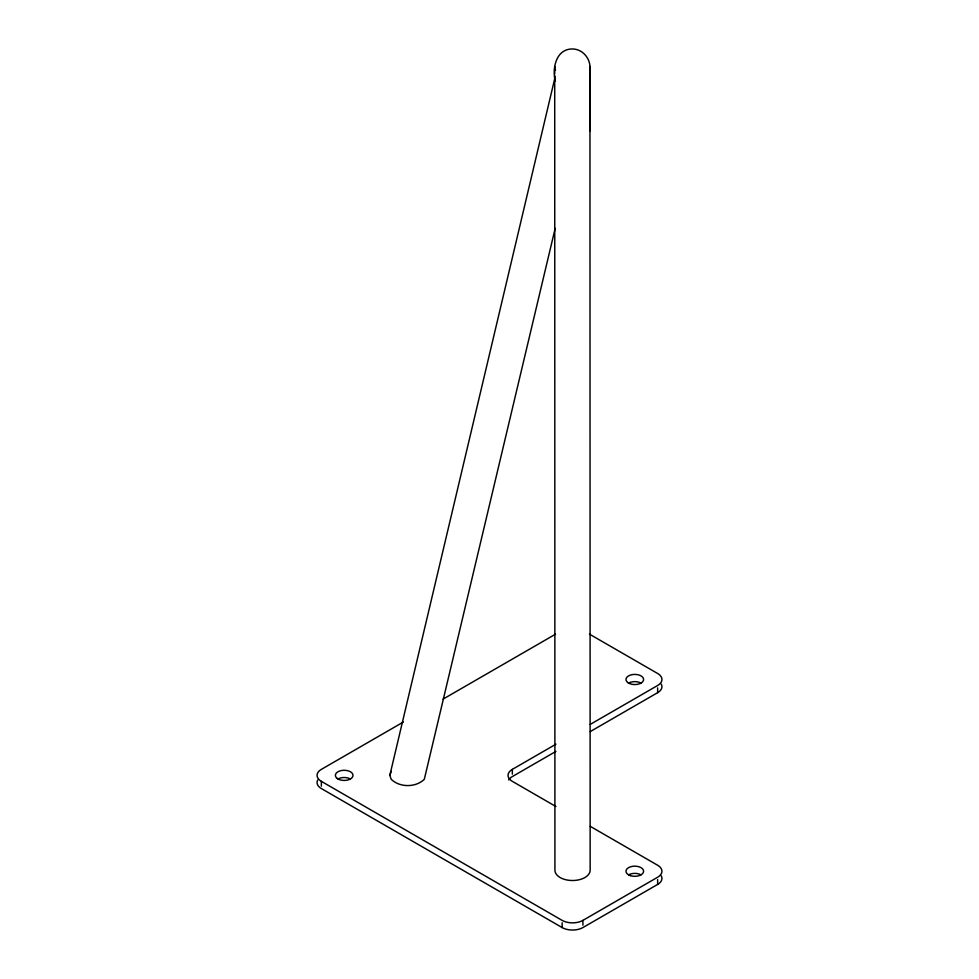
<?xml version="1.0" encoding="UTF-8"?>
<svg xmlns="http://www.w3.org/2000/svg" width="979" height="979" viewBox="0 0 979 979"><rect width="100%" height="100%" fill="white"/><g stroke="black" fill="none" stroke-linecap="round" stroke-linejoin="round"><path stroke-width="1.47" d="M554.714 78.687C552.658 66.168 556.867 49.048 572.336 48.95C582.921 49.011 590.937 58.985 589.945 69.24L590.153 870.27A17.83 10.292 0 0 1 585.014 877.49A17.524 10.12 0 0 1 560.049 877.502A17.83 10.292 0 0 1 554.922 870.27L554.714 78.687L389.826 775.368L391.208 779.296C399.811 787.667 415.708 787.667 424.311 779.296L555.179 228.34M589.945 66.511L589.945 130.868M389.826 775.368L391.208 771.44M403.385 722.012L321.357 769.372A14.673 8.468 0 0 0 321.357 781.352L321.357 786.149M443.083 699.104L555.534 634.172M512.335 774.169L512.335 769.372L555.925 744.199M590.276 724.374L657.643 685.484A14.673 8.468 0 0 0 657.643 673.491L589.468 634.135M555.925 751.395L512.335 776.567A14.673 8.468 0 0 0 508.725 779.982M590.276 731.57L657.643 692.667A14.673 8.468 0 0 0 661.253 684.113M321.357 781.352L562.154 920.382A14.673 8.468 0 0 0 582.909 920.382L657.643 877.233A14.673 8.468 0 0 0 657.643 865.252L590.276 826.349M661.253 875.862A14.673 8.468 0 0 1 657.643 884.429L582.909 927.566A14.673 8.468 0 0 1 562.154 927.566L321.357 788.548A14.673 8.468 0 0 1 317.747 779.982M555.925 806.525L512.335 781.352A14.673 8.468 0 0 1 512.335 769.372M555.46 70.39L554.714 66.511L554.726 74.037M657.643 687.882L657.643 692.667M657.643 879.631L657.643 884.429M582.909 920.382L582.909 925.167M562.154 922.769L562.154 927.566M555.264 81.306A17.61 9.986 13.3 0 1 555.264 76.24M628.579 683.085A8.811 5.079 0 0 1 641.037 683.085M337.963 778.966A8.811 5.079 0 0 1 350.421 778.966M628.579 874.834A8.811 5.079 0 0 1 641.037 874.834M627.735 682.522A8.811 5.079 0 0 0 642.885 681.506A8.811 5.079 0 0 0 633.792 674.433A8.811 5.079 0 0 0 627.735 682.522M337.119 778.391A8.811 5.079 0 0 0 352.281 777.387A8.811 5.079 0 0 0 343.176 770.314A8.811 5.079 0 0 0 337.119 778.391M630.403 875.642A8.811 5.079 0 0 0 643.607 871.237A8.811 5.079 0 0 0 630.403 866.831A8.811 5.079 0 0 0 630.403 875.642"/></g></svg>
